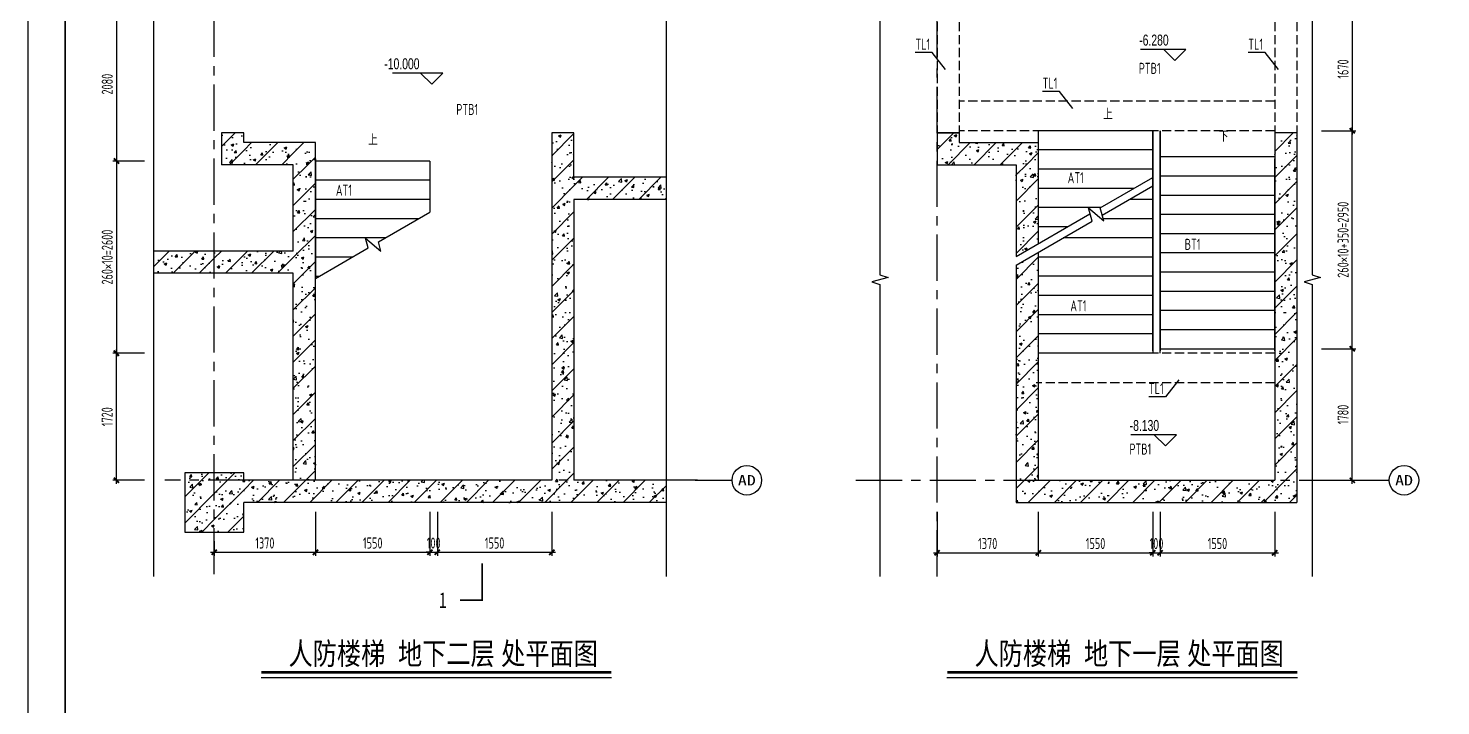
# Model space of a CAD drawing. Extents: x 868813 to 976250, y -66060 to 16191.
# Drawn here: x 868815 to 887937, y -3051 to 6117 of the extents above; entities that cross this region are included whole.
import ezdxf
from ezdxf.enums import TextEntityAlignment as Align

# ---------------------------------------------------------------- set-up
doc = ezdxf.new("R2010")
doc.units = 0
doc.header["$LTSCALE"] = 500
doc.linetypes.add('CENTER', pattern=[2, 1.25, -0.25, 0.25, -0.25])
doc.linetypes.add('DASH', pattern=[0.35, 0.25, -0.1])
doc.layers.get('0').update_dxf_attribs({"linetype": 'CONTINUOUS'})
doc.layers.get('Defpoints').update_dxf_attribs({"color": 167, "linetype": 'CONTINUOUS'})
for name, color, linetype in [('$0$A_STR-砼墙', 51, 'CONTINUOUS'), ('01-标注_符号', 200, 'CONTINUOUS'), ('02-TEXT_标注', 130, 'CONTINUOUS'), ('02-TEXT_轴号', 7, 'CONTINUOUS'), ('104-13#14# B1核心筒$0$DIM_SYMB', 3, 'CONTINUOUS'), ('104-6 B2核心筒$0$A_STR-砼柱', 51, 'CONTINUOUS'), ('A-E_楼梯', 171, 'CONTINUOUS'), ('A_STR-砼墙', 51, 'CONTINUOUS'), ('AXIS', 253, 'CENTER'), ('AXIS_TEXT', 7, 'CONTINUOUS'), ('DIM', 3, 'CONTINUOUS'), ('DIM_SYMB', 3, 'CONTINUOUS'), ('PUB_TEXT', 7, 'CONTINUOUS'), ('s-beam', 4, 'DASH'), ('s-dim', 3, 'CONTINUOUS'), ('S-HATCH', 253, 'CONTINUOUS'), ('s-stair', 7, 'CONTINUOUS'), ('s-thin', 3, 'CONTINUOUS'), ('S_TEXT', 7, 'CONTINUOUS'), ('S_THIN', 7, 'CONTINUOUS'), ('TEXT', 7, 'CONTINUOUS')]:
    doc.layers.add(name, color=color, linetype=linetype)
doc.styles.add('-宋体', font='', dxfattribs={"width": 0.8})
doc.styles.add('_TCH_AXIS', font='STXIHEI.TTF')
doc.styles.add('_TCH_DIM', font='ros.shx', dxfattribs={"width": 0.8, "bigfont": 'jd.shx'})
doc.styles.add('_TCH_LABEL', font='STXIHEI.TTF', dxfattribs={"width": 0.75})
doc.styles.add('COMPLEX', font='COMPLEX')
doc.styles.add('TSSD_Dimension', font='tssdeng.shx', dxfattribs={"width": 0.7, "bigfont": 'TSSDCHN.SHX'})
doc.styles.add('TSSD_Rein', font='Tssdeng.shx', dxfattribs={"width": 0.7, "bigfont": 'hztxt.shx'})
doc.styles.get('-宋体').set_extended_font_data('SimSun')
doc.dimstyles.new('TSSD_50_50', dxfattribs={"dimtxt": 150, "dimasz": 50, "dimexe": 50, "dimexo": 125, "dimgap": 50, "dimtad": 1, "dimdec": 0, "dimzin": 0, "dimdsep": 46, "dimtxsty": 'TSSD_Dimension', "dimblk": 'ARCHTICK', "dimblk1": 'ARCHTICK', "dimblk2": 'ARCHTICK', "dimcen": 0, "dimdle": 50, "dimclrt": 7, "dimadec": 0, "dimazin": 0, "dimtfac": 1, "dimtdec": 0, "dimtix": 1, "dimtmove": 2, "dimatfit": 3, "dimfxl": 1, "dimtolj": 1, "dimtzin": 0, "dimarcsym": 0})
pattern_1 = [(50, (-245933.6, -6580.38), (358.63009, -31.37607), [37.5, -412.5]), (355, (-245933.6, -6580.38), (-69.37567, 376.09607), [30, -330]), (100.4514, (-245903.7, -6583), (289.25469, 344.71977), [31.8701, -350.57106]), (46.1842, (-245933.6, -6480.4), (533.62052, -82.7595), [56.25, -618.75]), (96.6356, (-245889.1, -6487.3), (467.33135, 487.05894), [47.80514, -525.8565]), (351.1842, (-245933.6, -6480.4), (467.33097, 487.0593), [45, -495]), (21, (-245883.6, -6505.38), (298.453526, -201.309445), [37.5, -412.5]), (326, (-245883.6, -6505.38), (121.65767, 362.57502), [30, -330]), (71.4514, (-245858.72, -6522.15), (420.11131, 161.26525), [31.8701, -350.57106]), (37.5, (-245933.59, -6580.38), (6.079928, 166.446927), [0, -326, 0, -335, 0, -331.25]), (7.5, (-245933.6, -6580.38), (131.53477, 197.205856), [0, -191, 0, -318.5, 0, -126.25]), (327.5, (-246045.1, -6580.38), (266.911218, -11.277436), [0, -125, 0, -390, 0, -517.5]), (317.5, (-246095.1, -6580.38), (291.593085, 50.05249), [0, -162.5, 0, -259, 0, -367.5]), (45, (-245933.6, -6580.38), (-176.776695, 176.776695), [])]
pattern_2 = [(50, (-247165.6, -6580.38), (358.63009, -31.37607), [37.5, -412.5]), (355, (-247165.6, -6580.38), (-69.37567, 376.09607), [30, -330]), (100.4514, (-247135.7, -6583), (289.25469, 344.71977), [31.8701, -350.57106]), (46.1842, (-247165.6, -6480.4), (533.62052, -82.7595), [56.25, -618.75]), (96.6356, (-247121.1, -6487.3), (467.33135, 487.05894), [47.80514, -525.8565]), (351.1842, (-247165.6, -6480.4), (467.33097, 487.0593), [45, -495]), (21, (-247115.6, -6505.38), (298.453526, -201.309445), [37.5, -412.5]), (326, (-247115.6, -6505.38), (121.65767, 362.57502), [30, -330]), (71.4514, (-247090.72, -6522.16), (420.11131, 161.26525), [31.8701, -350.57106]), (37.5, (-247165.59, -6580.38), (6.079928, 166.446927), [0, -326, 0, -335, 0, -331.25]), (7.5, (-247165.59, -6580.38), (131.53477, 197.205856), [0, -191, 0, -318.5, 0, -126.25]), (327.5, (-247277.09, -6580.38), (266.911218, -11.277436), [0, -125, 0, -390, 0, -517.5]), (317.5, (-247327.1, -6580.38), (291.593085, 50.05249), [0, -162.5, 0, -259, 0, -367.5]), (45, (-247165.6, -6580.38), (-176.776695, 176.776695), [])]

# ---------------------------------------------------------------- blocks, each defined once
blk = doc.blocks.new('_AXISO')
blk.add_circle((0, 0), 0.5)
at = {"layer": 'AXIS_TEXT', "style": 'COMPLEX', "width": 1.041667}
blk.add_attdef('A', text='', height=0.56, dxfattribs=at).set_placement((-0.25, -0.28), (0.25, -0.28), align=Align.FIT)
blk = doc.blocks.new('_ArchTick')
at = {"color": 0, "const_width": 0.5}
blk.add_lwpolyline([(-0.71, -0.71), (0.71, 0.71)], dxfattribs=at)
blk = doc.blocks.new('*D131')
at = {"layer": 'Defpoints', "color": 0, "transparency": 16777216}
for p in [(870515, 4320), (870009, 1720), (870515, 1720)]:
    blk.add_point(p, dxfattribs=at)
at = {"layer": 's-dim', "color": 0, "lineweight": -2, "transparency": 16777216}
for p, q in [((870390, 4320), (869959, 4320)), ((870009, 4370), (870009, 1670)), ((870390, 1720), (869959, 1720))]:
    blk.add_line(p, q, dxfattribs=at)
at = {"layer": 's-dim', "color": 0, "lineweight": -2, "transparency": 16777216, "xscale": 50, "yscale": 50, "zscale": 50}
for p, rotation in [((870009, 4320), 90), ((870009, 1720), 270)]:
    blk.add_blockref('_ArchTick', p, dxfattribs=dict(at, rotation=rotation))
at = {"layer": 's-dim', "color": 7, "transparency": 16777216, "insert": (869884, 3020), "char_height": 150, "attachment_point": 5, "rotation": 90, "style": 'TSSD_Dimension'}
blk.add_mtext('\\A1;260×10=2600', dxfattribs=at)
blk = doc.blocks.new('*D132')
at = {"layer": 'Defpoints', "color": 0, "transparency": 16777216}
for p in [(870515, 6401), (870009, 4320), (870515, 4320)]:
    blk.add_point(p, dxfattribs=at)
at = {"layer": 's-dim', "color": 0, "lineweight": -2, "transparency": 16777216}
for p, q in [((870390, 6401), (869959, 6401)), ((870009, 6451), (870009, 4270)), ((870390, 4320), (869959, 4320))]:
    blk.add_line(p, q, dxfattribs=at)
at = {"layer": 's-dim', "color": 0, "lineweight": -2, "transparency": 16777216, "xscale": 50, "yscale": 50, "zscale": 50}
for p, rotation in [((870009, 6401), 90), ((870009, 4320), 270)]:
    blk.add_blockref('_ArchTick', p, dxfattribs=dict(at, rotation=rotation))
at = {"layer": 's-dim', "color": 7, "transparency": 16777216, "insert": (869884, 5360), "char_height": 150, "attachment_point": 5, "rotation": 90, "style": 'TSSD_Dimension'}
blk.add_mtext('\\A1;2080', dxfattribs=at)
blk = doc.blocks.new('*D133')
at = {"layer": 'Defpoints', "color": 0, "transparency": 16777216}
for p in [(870008, 1720), (870515, 1720), (870515, 0)]:
    blk.add_point(p, dxfattribs=at)
at = {"layer": 's-dim', "color": 0, "lineweight": -2, "transparency": 16777216}
for p, q in [((870008, -50), (870008, 1770)), ((870390, 1720), (869958, 1720)), ((870390, 0), (869958, 0))]:
    blk.add_line(p, q, dxfattribs=at)
at = {"layer": 's-dim', "color": 0, "lineweight": -2, "transparency": 16777216, "xscale": 50, "yscale": 50, "zscale": 50}
for p, rotation in [((870008, 1720), 90), ((870008, 0), 270)]:
    blk.add_blockref('_ArchTick', p, dxfattribs=dict(at, rotation=rotation))
at = {"layer": 's-dim', "color": 7, "transparency": 16777216, "insert": (869883, 860), "char_height": 150, "attachment_point": 5, "rotation": 90, "style": 'TSSD_Dimension'}
blk.add_mtext('\\A1;1720', dxfattribs=at)
blk = doc.blocks.new('*D134')
at = {"layer": 'Defpoints', "color": 0, "transparency": 16777216}
for p in [(871333, -700), (872703, -700), (872703, -974)]:
    blk.add_point(p, dxfattribs=at)
at = {"layer": 's-dim', "color": 0, "lineweight": -2, "transparency": 16777216}
for p, q in [((871333, -825), (871333, -1024)), ((872703, -825), (872703, -1024)), ((871283, -974), (872753, -974))]:
    blk.add_line(p, q, dxfattribs=at)
at = {"layer": 's-dim', "color": 0, "lineweight": -2, "transparency": 16777216, "xscale": 50, "yscale": 50, "zscale": 50, "rotation": 180}
blk.add_blockref('_ArchTick', (871333, -974), dxfattribs=at)
at = {"layer": 's-dim', "color": 0, "lineweight": -2, "transparency": 16777216, "xscale": 50, "yscale": 50, "zscale": 50}
blk.add_blockref('_ArchTick', (872703, -974), dxfattribs=at)
at = {"layer": 's-dim', "color": 7, "transparency": 16777216, "insert": (872018, -849), "char_height": 150, "attachment_point": 5, "style": 'TSSD_Dimension'}
blk.add_mtext('\\A1;1370', dxfattribs=at)
blk = doc.blocks.new('*D135')
at = {"layer": 'Defpoints', "color": 0, "transparency": 16777216}
for p in [(872703, -300), (874253, -300), (874253, -974)]:
    blk.add_point(p, dxfattribs=at)
at = {"layer": 's-dim', "color": 0, "lineweight": -2, "transparency": 16777216}
for p, q in [((872703, -425), (872703, -1024)), ((874253, -425), (874253, -1024)), ((872653, -974), (874303, -974))]:
    blk.add_line(p, q, dxfattribs=at)
at = {"layer": 's-dim', "color": 0, "lineweight": -2, "transparency": 16777216, "xscale": 50, "yscale": 50, "zscale": 50, "rotation": 180}
blk.add_blockref('_ArchTick', (872703, -974), dxfattribs=at)
at = {"layer": 's-dim', "color": 0, "lineweight": -2, "transparency": 16777216, "xscale": 50, "yscale": 50, "zscale": 50}
blk.add_blockref('_ArchTick', (874253, -974), dxfattribs=at)
at = {"layer": 's-dim', "color": 7, "transparency": 16777216, "insert": (873478, -849), "char_height": 150, "attachment_point": 5, "style": 'TSSD_Dimension'}
blk.add_mtext('\\A1;1550', dxfattribs=at)
blk = doc.blocks.new('*D136')
at = {"layer": 'Defpoints', "color": 0, "transparency": 16777216}
for p in [(874353, -300), (875903, -300), (875903, -974)]:
    blk.add_point(p, dxfattribs=at)
at = {"layer": 's-dim', "color": 0, "lineweight": -2, "transparency": 16777216}
for p, q in [((874353, -425), (874353, -1024)), ((875903, -425), (875903, -1024)), ((874303, -974), (875953, -974))]:
    blk.add_line(p, q, dxfattribs=at)
at = {"layer": 's-dim', "color": 0, "lineweight": -2, "transparency": 16777216, "xscale": 50, "yscale": 50, "zscale": 50, "rotation": 180}
blk.add_blockref('_ArchTick', (874353, -974), dxfattribs=at)
at = {"layer": 's-dim', "color": 0, "lineweight": -2, "transparency": 16777216, "xscale": 50, "yscale": 50, "zscale": 50}
blk.add_blockref('_ArchTick', (875903, -974), dxfattribs=at)
at = {"layer": 's-dim', "color": 7, "transparency": 16777216, "insert": (875128, -849), "char_height": 150, "attachment_point": 5, "style": 'TSSD_Dimension'}
blk.add_mtext('\\A1;1550', dxfattribs=at)
blk = doc.blocks.new('*D137')
at = {"layer": 'Defpoints', "color": 0, "transparency": 16777216}
for p in [(874253, -300), (874353, -300), (874353, -974)]:
    blk.add_point(p, dxfattribs=at)
at = {"layer": 's-dim', "color": 0, "lineweight": -2, "transparency": 16777216}
for p, q in [((874253, -425), (874253, -1024)), ((874353, -425), (874353, -1024)), ((874253, -974), (874203, -974)), ((874253, -974), (874353, -974)), ((874353, -974), (874403, -974))]:
    blk.add_line(p, q, dxfattribs=at)
at = {"layer": 's-dim', "color": 0, "lineweight": -2, "transparency": 16777216, "xscale": 50, "yscale": 50, "zscale": 50}
blk.add_blockref('_ArchTick', (874253, -974), dxfattribs=at)
at = {"layer": 's-dim', "color": 0, "lineweight": -2, "transparency": 16777216, "xscale": 50, "yscale": 50, "zscale": 50, "rotation": 180}
blk.add_blockref('_ArchTick', (874353, -974), dxfattribs=at)
at = {"layer": 's-dim', "color": 7, "transparency": 16777216, "insert": (874303, -849), "char_height": 150, "attachment_point": 5, "style": 'TSSD_Dimension'}
blk.add_mtext('\\A1;100', dxfattribs=at)
blk = doc.blocks.new('*D138')
at = {"layer": 'Defpoints', "color": 0, "transparency": 16777216}
for p in [(886198, 4730), (886740, 4730), (886198, 1780)]:
    blk.add_point(p, dxfattribs=at)
at = {"layer": 's-dim', "color": 0, "lineweight": -2, "transparency": 16777216}
for p, q in [((886323, 4730), (886790, 4730)), ((886740, 1730), (886740, 4780)), ((886323, 1780), (886790, 1780))]:
    blk.add_line(p, q, dxfattribs=at)
at = {"layer": 's-dim', "color": 0, "lineweight": -2, "transparency": 16777216, "xscale": 50, "yscale": 50, "zscale": 50}
for p, rotation in [((886740, 4730), 90), ((886740, 1780), 270)]:
    blk.add_blockref('_ArchTick', p, dxfattribs=dict(at, rotation=rotation))
at = {"layer": 's-dim', "color": 7, "transparency": 16777216, "insert": (886615, 3255), "char_height": 150, "attachment_point": 5, "rotation": 90, "style": 'TSSD_Dimension'}
blk.add_mtext('\\A1;260×10+350=2950', dxfattribs=at)
blk = doc.blocks.new('*D139')
at = {"layer": 'Defpoints', "color": 0, "transparency": 16777216}
for p in [(886198, 1780), (886740, 1780), (886198, 0)]:
    blk.add_point(p, dxfattribs=at)
at = {"layer": 's-dim', "color": 0, "lineweight": -2, "transparency": 16777216}
for p, q in [((886323, 1780), (886790, 1780)), ((886740, -50), (886740, 1830)), ((886323, 0), (886790, 0))]:
    blk.add_line(p, q, dxfattribs=at)
at = {"layer": 's-dim', "color": 0, "lineweight": -2, "transparency": 16777216, "xscale": 50, "yscale": 50, "zscale": 50}
for p, rotation in [((886740, 1780), 90), ((886740, 0), 270)]:
    blk.add_blockref('_ArchTick', p, dxfattribs=dict(at, rotation=rotation))
at = {"layer": 's-dim', "color": 7, "transparency": 16777216, "insert": (886615, 890), "char_height": 150, "attachment_point": 5, "rotation": 90, "style": 'TSSD_Dimension'}
blk.add_mtext('\\A1;1780', dxfattribs=at)
blk = doc.blocks.new('*D140')
at = {"layer": 'Defpoints', "color": 0, "transparency": 16777216}
for p in [(886198, 6400), (886198, 4730), (886740, 4730)]:
    blk.add_point(p, dxfattribs=at)
at = {"layer": 's-dim', "color": 0, "lineweight": -2, "transparency": 16777216}
for p, q in [((886323, 6400), (886790, 6400)), ((886740, 6450), (886740, 4680)), ((886323, 4730), (886790, 4730))]:
    blk.add_line(p, q, dxfattribs=at)
at = {"layer": 's-dim', "color": 0, "lineweight": -2, "transparency": 16777216, "xscale": 50, "yscale": 50, "zscale": 50}
for p, rotation in [((886740, 6400), 90), ((886740, 4730), 270)]:
    blk.add_blockref('_ArchTick', p, dxfattribs=dict(at, rotation=rotation))
at = {"layer": 's-dim', "color": 7, "transparency": 16777216, "insert": (886615, 5565), "char_height": 150, "attachment_point": 5, "rotation": 90, "style": 'TSSD_Dimension'}
blk.add_mtext('\\A1;1670', dxfattribs=at)
blk = doc.blocks.new('*D147')
at = {"layer": 'Defpoints', "color": 0, "transparency": 16777216}
for p in [(881119, -300), (882489, -300), (882489, -981)]:
    blk.add_point(p, dxfattribs=at)
at = {"layer": 's-dim', "color": 0, "lineweight": -2, "transparency": 16777216}
for p, q in [((881119, -425), (881119, -1031)), ((882489, -425), (882489, -1031)), ((881069, -981), (882539, -981))]:
    blk.add_line(p, q, dxfattribs=at)
at = {"layer": 's-dim', "color": 0, "lineweight": -2, "transparency": 16777216, "xscale": 50, "yscale": 50, "zscale": 50, "rotation": 180}
blk.add_blockref('_ArchTick', (881119, -981), dxfattribs=at)
at = {"layer": 's-dim', "color": 0, "lineweight": -2, "transparency": 16777216, "xscale": 50, "yscale": 50, "zscale": 50}
blk.add_blockref('_ArchTick', (882489, -981), dxfattribs=at)
at = {"layer": 's-dim', "color": 7, "transparency": 16777216, "insert": (881804, -856), "char_height": 150, "attachment_point": 5, "style": 'TSSD_Dimension'}
blk.add_mtext('\\A1;1370', dxfattribs=at)
blk = doc.blocks.new('*D148')
at = {"layer": 'Defpoints', "color": 0, "transparency": 16777216}
for p in [(882489, -300), (884039, -300), (884039, -981)]:
    blk.add_point(p, dxfattribs=at)
at = {"layer": 's-dim', "color": 0, "lineweight": -2, "transparency": 16777216}
for p, q in [((882489, -425), (882489, -1031)), ((884039, -425), (884039, -1031)), ((882439, -981), (884089, -981))]:
    blk.add_line(p, q, dxfattribs=at)
at = {"layer": 's-dim', "color": 0, "lineweight": -2, "transparency": 16777216, "xscale": 50, "yscale": 50, "zscale": 50, "rotation": 180}
blk.add_blockref('_ArchTick', (882489, -981), dxfattribs=at)
at = {"layer": 's-dim', "color": 0, "lineweight": -2, "transparency": 16777216, "xscale": 50, "yscale": 50, "zscale": 50}
blk.add_blockref('_ArchTick', (884039, -981), dxfattribs=at)
at = {"layer": 's-dim', "color": 7, "transparency": 16777216, "insert": (883264, -856), "char_height": 150, "attachment_point": 5, "style": 'TSSD_Dimension'}
blk.add_mtext('\\A1;1550', dxfattribs=at)
blk = doc.blocks.new('*D149')
at = {"layer": 'Defpoints', "color": 0, "transparency": 16777216}
for p in [(884039, -300), (884139, -300), (884139, -981)]:
    blk.add_point(p, dxfattribs=at)
at = {"layer": 's-dim', "color": 0, "lineweight": -2, "transparency": 16777216}
for p, q in [((884039, -425), (884039, -1031)), ((884139, -425), (884139, -1031)), ((884039, -981), (883989, -981)), ((884039, -981), (884139, -981)), ((884139, -981), (884189, -981))]:
    blk.add_line(p, q, dxfattribs=at)
at = {"layer": 's-dim', "color": 0, "lineweight": -2, "transparency": 16777216, "xscale": 50, "yscale": 50, "zscale": 50}
blk.add_blockref('_ArchTick', (884039, -981), dxfattribs=at)
at = {"layer": 's-dim', "color": 0, "lineweight": -2, "transparency": 16777216, "xscale": 50, "yscale": 50, "zscale": 50, "rotation": 180}
blk.add_blockref('_ArchTick', (884139, -981), dxfattribs=at)
at = {"layer": 's-dim', "color": 7, "transparency": 16777216, "insert": (884089, -856), "char_height": 150, "attachment_point": 5, "style": 'TSSD_Dimension'}
blk.add_mtext('\\A1;100', dxfattribs=at)
blk = doc.blocks.new('*D150')
at = {"layer": 'Defpoints', "color": 0, "transparency": 16777216}
for p in [(884139, -300), (885689, -300), (885689, -981)]:
    blk.add_point(p, dxfattribs=at)
at = {"layer": 's-dim', "color": 0, "lineweight": -2, "transparency": 16777216}
for p, q in [((884139, -425), (884139, -1031)), ((885689, -425), (885689, -1031)), ((884089, -981), (885739, -981))]:
    blk.add_line(p, q, dxfattribs=at)
at = {"layer": 's-dim', "color": 0, "lineweight": -2, "transparency": 16777216, "xscale": 50, "yscale": 50, "zscale": 50, "rotation": 180}
blk.add_blockref('_ArchTick', (884139, -981), dxfattribs=at)
at = {"layer": 's-dim', "color": 0, "lineweight": -2, "transparency": 16777216, "xscale": 50, "yscale": 50, "zscale": 50}
blk.add_blockref('_ArchTick', (885689, -981), dxfattribs=at)
at = {"layer": 's-dim', "color": 7, "transparency": 16777216, "insert": (884914, -856), "char_height": 150, "attachment_point": 5, "style": 'TSSD_Dimension'}
blk.add_mtext('\\A1;1550', dxfattribs=at)

msp = doc.modelspace()

# ---------------------------------------------------------------- hatches: boundary and pattern name
at = {"layer": 'S-HATCH'}
h = msp.add_hatch(dxfattribs=at)
h.set_pattern_fill('ARMORED', color=256, scale=50, style=0)
h.set_pattern_definition(pattern_1)
h.paths.add_polyline_path([(871733, 4700.2), (871433, 4700.2), (871433, 4270.1), (871733, 4270.1)])
h.paths.add_polyline_path([(871433, 4270.1), (872702.9, 4270.1), (872702.9, 4570.1), (871433, 4570.1)])
h.paths.add_polyline_path([(872702.9, 4570.1), (872402.9, 4570.1), (872402.9, 0.1), (872702.9, 0.1)])
h = msp.add_hatch(dxfattribs=at)
h.set_pattern_fill('ARMORED', color=256, scale=50, style=0)
h.set_pattern_definition(pattern_1)
h.paths.add_polyline_path([(875903, 4700.1), (876203, 4700.1), (876203, 0.1), (875903, 0.1)])
h = msp.add_hatch(dxfattribs=at)
h.set_pattern_fill('ARMORED', color=256, scale=50, style=0)
h.set_pattern_definition(pattern_2)
h.paths.add_polyline_path([(881419, 4570.1), (882489, 4570.1), (882489, 4270.1), (882189, 4270.1), (882189, 4270.1), (881119, 4270.1), (881119, 4700.1), (881419, 4700.1)])
h = msp.add_hatch(dxfattribs=at)
h.set_pattern_fill('ARMORED', color=256, scale=50, style=0)
h.set_pattern_definition(pattern_2)
h.paths.add_polyline_path([(885989, 4470.1), (885989, 4700.1), (885689, 4700.1), (885689, 0.1), (885989, 0.1)])
h = msp.add_hatch(dxfattribs=at)
h.set_pattern_fill('ARMORED', color=256, scale=50, style=0)
h.set_pattern_definition(pattern_1)
h.paths.add_polyline_path([(871733, 4570.1), (871433, 4570.1), (871433, 4270.1), (871733, 4270.1)])
h = msp.add_hatch(dxfattribs=at)
h.set_pattern_fill('ARMORED', color=256, scale=50, style=0)
h.set_pattern_definition(pattern_1)
h.paths.add_polyline_path([(872702.9, 4570.1), (872402.9, 4570.1), (872402.9, 4270.1), (872702.9, 4270.1)])
h = msp.add_hatch(dxfattribs=at)
h.set_pattern_fill('ARMORED', color=256, scale=50, style=0)
h.set_pattern_definition(pattern_2)
h.paths.add_polyline_path([(882489, 4570.1), (881119, 4570.1), (881119, 4270.1), (882489, 4270.1)])
h = msp.add_hatch(dxfattribs=at)
h.set_pattern_fill('ARMORED', color=256, scale=50, style=0)
h.set_pattern_definition(pattern_2)
h.paths.add_polyline_path([(882489, 4270.1), (882189, 4270.1), (882189, 3027.2), (882489, 3200.4)])
h = msp.add_hatch(dxfattribs=at)
h.set_pattern_fill('ARMORED', color=256, scale=50, style=0)
h.set_pattern_definition(pattern_1)
h.paths.add_polyline_path([(877453.4, 4100.1), (876203, 4100.1), (876203, 3800.1), (877453.4, 3800.1)])
h = msp.add_hatch(dxfattribs=at)
h.set_pattern_fill('ARMORED', color=256, scale=50, style=0)
h.set_pattern_definition(pattern_1)
h.paths.add_polyline_path([(871333, 3100.5), (870515.2, 3100.5), (870515.2, 2800.5), (871333, 2800.5)])
h = msp.add_hatch(dxfattribs=at)
h.set_pattern_fill('ARMORED', color=256, scale=50, style=0)
h.set_pattern_definition(pattern_1)
h.paths.add_polyline_path([(872402.9, 3100.5), (871333, 3100.5), (871333, 2800.5), (872402.9, 2800.5)])
h = msp.add_hatch(dxfattribs=at)
h.set_pattern_fill('ARMORED', color=256, scale=50, style=0)
h.set_pattern_definition(pattern_2)
h.paths.add_polyline_path([(882489, 3084.9), (882189, 2911.7), (882189, 0.1), (882489, 0.1)])
h = msp.add_hatch(dxfattribs=at)
h.set_pattern_fill('ARMORED', color=256, scale=50, style=0)
h.set_pattern_definition(pattern_1)
h.paths.add_polyline_path([(871333, 99.5), (870932.9, 99.5), (870932.9, 0.1), (871333, 0.1)])
h = msp.add_hatch(dxfattribs=at)
h.set_pattern_fill('ARMORED', color=256, scale=50, style=0)
h.set_pattern_definition(pattern_1)
h.paths.add_polyline_path([(871333, 0.1), (870932.9, 0.1), (870932.9, -700.5), (871333, -700.5)])
h = msp.add_hatch(dxfattribs=at)
h.set_pattern_fill('ARMORED', color=256, scale=50, style=0)
h.set_pattern_definition(pattern_1)
h.paths.add_polyline_path([(871732.9, 99.5), (871333, 99.5), (871333, 0.1), (871732.9, 0.1)])
h = msp.add_hatch(dxfattribs=at)
h.set_pattern_fill('ARMORED', color=256, scale=50, style=0)
h.set_pattern_definition(pattern_1)
h.paths.add_polyline_path([(871732.9, -300.4), (871732.9, 0.1), (871333, 0.1), (871333, -700.5), (871732.9, -700.5), (871732.9, -300.4)])
h = msp.add_hatch(dxfattribs=at)
h.set_pattern_fill('ARMORED', color=256, scale=50, style=0)
h.set_pattern_definition(pattern_2)
h.paths.add_polyline_path([(885989, 0.1), (882189, 0.1), (882189, -299.9), (885989, -299.9)])
h = msp.add_hatch(dxfattribs=at)
h.set_pattern_fill('ARMORED', color=256, scale=50, style=0)
h.set_pattern_definition(pattern_1)
h.paths.add_polyline_path([(871732.9, -0.4), (877453.4, -0.4), (877453.4, -300.5), (871732.9, -300.5)])

# ---------------------------------------------------------------- linework, layer by layer
at = {"layer": '$0$A_STR-砼墙'}
for p, q in [((871733, 4700.2), (871433, 4700.2)), ((871433, 4700.2), (871433, 4270.1)), ((871733, 4570.1), (871733, 4700.2)), ((872702.9, 4570.1), (871733, 4570.1)), ((872702.9, 2950.5), (872702.9, 4570.1)), ((872402.9, 4270.1), (871433, 4270.1)), ((872402.9, 3100.5), (872402.9, 4270.1)), ((872702.9, -0.4), (872702.9, 2950.5)), ((872402.9, -0.4), (872402.9, 2800.5))]:
    msp.add_line(p, q, dxfattribs=at)
msp.add_lwpolyline([(868814.6, 16191.2), (898514.6, 16191.2), (898514.6, -36358.8), (868814.6, -36358.8)], close=True)
at = {"const_width": 25}
msp.add_lwpolyline([(869314.6, 14941.2), (898014.6, 14941.2), (898014.6, -35858.8), (869314.6, -35858.8)], close=True, dxfattribs=at)
at = {"layer": '01-标注_符号', "const_width": 25}
msp.add_lwpolyline([(874959.4, -1121.6), (874959.4, -1621.6), (874659.4, -1621.6)], dxfattribs=at)
at = {"layer": '104-13#14# B1核心筒$0$DIM_SYMB'}
for points in [[(883309.6, 4954.6, 0, 0, 0), (883309.6, 3934.6, 40, 0, 0), (883309.6, 3784.6, 0, 0, 0)], [(884989, 4528.8, 0, 0, 0), (884989, 875.1, 0, 0, 0), (883289, 875.1, 0, 0, 0), (883289, 3012.5, 40, 0, 0), (883289, 3162.5, 0, 0, 0)]]:
    msp.add_lwpolyline(points, format="xyseb", dxfattribs=at)
at = {"layer": '104-13#14# B1核心筒$0$DIM_SYMB', "elevation": 0}
msp.add_lwpolyline([(873477.9, 4479.6, 0, 0, 0), (873477.9, 3459.6, 40, 0, 0), (873477.9, 3309.6, 0, 0, 0)], format="xyseb", dxfattribs=at)
at = {"layer": '104-6 B2核心筒$0$A_STR-砼柱'}
for p, q in [((870932.9, 99.5), (870932.9, -700.5)), ((871732.9, 99.5), (870932.9, 99.5)), ((871732.9, -0.4), (871732.9, 99.5)), ((871732.9, -700.5), (871732.9, -300.4)), ((870932.9, -700.5), (871732.9, -700.5))]:
    msp.add_line(p, q, dxfattribs=at)
at = {"layer": 'A-E_楼梯'}
for p, q in [((885689, 1750.1), (885689, 4350.1)), ((872750.5, 2759.6), (872702.9, 2759.6))]:
    msp.add_line(p, q, dxfattribs=at)
at = {"layer": 'A_STR-砼墙'}
for p, q in [((876203, 4700.1), (875903, 4700.1)), ((875903, 4700.1), (875903, 3950.1)), ((876203, 4100.1), (876203, 4700.1)), ((881119, 4700.1), (881119, 4270.1)), ((881419, 4700.1), (881119, 4700.1)), ((881119, 4700.1), (881419, 4700.1)), ((881419, 4700.1), (881419, 4570.1)), ((885689, 4700.1), (885689, 0.1)), ((885989, 4700.1), (885689, 4700.1)), ((885989, 4700.1), (885989, 4470.1)), ((881419, 4570.1), (882489, 4570.1)), ((882489, 4570.1), (882489, 3200.4)), ((885989, 4470.1), (885989, -299.9)), ((881119, 4270.1), (882189, 4270.1)), ((882189, 4270.1), (882189, 3027.2)), ((877453.4, 4100.1), (876203, 4100.1)), ((875903, 3950.1), (875903, -0.4)), ((877453.4, 3800.1), (876203, 3800.1)), ((876203, 3800.1), (876203, -0.4)), ((872402.9, 3100.5), (870515.2, 3100.5)), ((882489, 3084.9), (882489, 0.1)), ((882189, 2911.7), (882189, -299.9)), ((872402.9, 2800.5), (870515.2, 2800.5)), ((882489, 0.1), (885689, 0.1)), ((872402.9, -0.4), (871732.9, -0.4)), ((875903, -0.4), (872702.9, -0.4)), ((877453.4, -0.5), (876203, -0.4)), ((872702.9, -300.4), (871732.9, -300.4)), ((876053, -300.4), (872702.9, -300.4)), ((877453.4, -300.5), (876053, -300.4)), ((882189, -299.9), (885989, -299.9))]:
    msp.add_line(p, q, dxfattribs=at)
at = {"layer": 'AXIS', "color": 1}
for p, q in [((871333, -1271.6), (871333, 10728.6)), ((881119, -1301.2), (881119, 10728.6)), ((877874.2, 0.1), (870662.6, 0.1)), ((880018.9, 0.1), (886740.4, 0.1))]:
    msp.add_line(p, q, dxfattribs=at)
at = {"layer": 'DIM'}
for p, q in [((884488.4, 5829.7), (883870.4, 5829.7)), ((884338.4, 5679.7), (884188.4, 5829.7)), ((884338.4, 5679.7), (884488.4, 5829.7)), ((874426.2, 5509), (873747.9, 5509)), ((874276.2, 5359), (874126.2, 5509)), ((874276.2, 5359), (874426.2, 5509)), ((884359.3, 614.9), (883741.3, 614.9)), ((884209.3, 464.9), (884059.3, 614.9)), ((884209.3, 464.9), (884359.3, 614.9))]:
    msp.add_line(p, q, dxfattribs=at)
at = {"layer": 'DIM_SYMB', "const_width": 35}
for points in [[(871969.5, -2597.4), (876710.1, -2597.4)], [(881256.4, -2597.4), (885997, -2597.4)]]:
    msp.add_lwpolyline(points, dxfattribs=at)
at = {"layer": 'DIM_SYMB'}
for points in [[(871965.9, -2667.4), (876710.1, -2667.4)], [(881252.9, -2667.4), (885997, -2667.4)]]:
    msp.add_lwpolyline(points, dxfattribs=at)
at = {"layer": 's-beam'}
for p, q in [((881119, 6200.1), (881119, 4713.7)), ((881419, 6200.1), (881419, 4700.1)), ((885689, 6200.1), (885689, 4700.1)), ((885989, 6200.1), (885989, 4700.1)), ((885689, 5130.1), (881419, 5130.1)), ((885689, 4730.1), (881419, 4730.1)), ((885689, 1720.1), (882489, 1720.1)), ((885689, 1320.1), (882489, 1320.1))]:
    msp.add_line(p, q, dxfattribs=at)
at = {"layer": 's-dim'}
for p, q in [((877842.7, 0.1), (878342.7, 0.1)), ((886740.4, 0.1), (887240.4, 0.1))]:
    msp.add_line(p, q, dxfattribs=at)
at = {"layer": 's-stair'}
for p, q in [((882489, 4730.1), (882489, 3200.4)), ((884039, 4730.1), (882489, 4730.1)), ((884039, 4730.1), (884039, 3815.9)), ((884039, 1750.1), (884039, 4730.1)), ((884039, 4730.1), (884039, 1720.1)), ((884139, 4730.1), (884139, 1750.1)), ((884139, 1720.1), (884139, 4730.1)), ((884039, 4470.1), (882489, 4470.1)), ((872702.9, 4349.6), (872702.9, 2732.1)), ((874252.9, 4319.6), (872702.9, 4319.6)), ((874252.9, 4319.6), (874252.9, 3627)), ((884039, 4210.1), (882489, 4210.1)), ((884139, 4380.1), (885689, 4380.1)), ((884139, 1750.1), (884139, 4350.1)), ((874252.9, 4059.6), (872702.9, 4059.6)), ((884139, 4120.1), (885689, 4120.1)), ((883787.5, 3950.1), (882489, 3950.1)), ((884139, 3860.1), (885689, 3860.1)), ((874252.9, 3799.6), (872702.9, 3799.6)), ((883337.2, 3690.1), (882489, 3690.1)), ((884039, 3800.1), (883727.7, 3800.1)), ((874101.5, 3539.6), (872702.9, 3539.6)), ((873555.7, 3224.5), (874252.9, 3627)), ((884039, 3540.1), (883367.2, 3540.1)), ((884139, 3600.1), (885689, 3600.1)), ((873651.1, 3279.6), (872702.9, 3279.6)), ((873417.4, 3144.6), (873382.5, 3275)), ((873382.5, 3275), (873588.5, 3102.1)), ((882886.8, 3430.1), (882489, 3430.1)), ((884039, 3280.1), (882827, 3280.1)), ((884139, 3340.1), (885689, 3340.1)), ((872702.9, 2732.1), (873417.4, 3144.6)), ((873588.5, 3102.1), (873555.7, 3224.5)), ((882489, 3084.9), (882489, 2584.2)), ((884139, 3080.1), (885689, 3080.1)), ((873200.8, 3019.6), (872702.9, 3019.6)), ((884039, 3020.1), (882489, 3020.1)), ((884039, 2760.1), (882489, 2760.1)), ((884139, 2820.1), (885689, 2820.1)), ((884039, 2500.1), (882489, 2500.1)), ((884139, 2560.1), (885689, 2560.1)), ((884139, 2300.1), (885689, 2300.1)), ((884039, 2240.1), (882489, 2240.1)), ((884039, 1980.1), (882489, 1980.1)), ((884139, 2040.1), (885689, 2040.1)), ((884139, 1780.1), (885689, 1780.1)), ((884039, 1720.1), (882489, 1720.1))]:
    msp.add_line(p, q, dxfattribs=at)
for points in [[(882189, 2911.7), (883216.8, 3505.1), (883168.5, 3685.5), (883374.5, 3512.6), (883328.4, 3685), (884039, 4095.3)], [(884039, 3979.8), (883355.2, 3585)], [(882189, 3027.2), (883187.8, 3603.8)]]:
    msp.add_lwpolyline(points, dxfattribs=at)
at = {"layer": 's-thin'}
for points in [[(870515.2, -1300.9), (870515.2, 6418.2), (870410.2, 6456.4), (870620.2, 6493.5), (870515.2, 6530.7), (870515.2, 10865.5)], [(877453.4, -1300.9), (877453.4, 6418.2), (877348.4, 6456.4), (877558.4, 6493.4), (877453.4, 6530.7), (877453.4, 10765.9)], [(880345.1, 10839.6), (880345.1, 2781.1), (880455.1, 2746.1), (880235.1, 2686.1), (880345.1, 2651.1), (880345.1, -1300.9)], [(886197.9, 10839.6), (886197.9, 2781.1), (886307.9, 2746.1), (886087.9, 2686.1), (886197.9, 2651.1), (886197.9, -1300.9)]]:
    msp.add_lwpolyline(points, dxfattribs=at)
at = {"layer": 'S_THIN'}
for p, q in [((881051.7, 5789.6), (880823.9, 5789.6)), ((881232.5, 5559), (881051.7, 5789.6)), ((885558.2, 5789.6), (885330.4, 5789.6)), ((885739, 5559), (885558.2, 5789.6)), ((882774.3, 5261.6), (882546.5, 5261.6)), ((882955.1, 5031), (882774.3, 5261.6)), ((884393.3, 1361.4), (884212.5, 1130.7)), ((884212.5, 1130.7), (883984.6, 1130.7))]:
    msp.add_line(p, q, dxfattribs=at)

# ---------------------------------------------------------------- block references
at = {"layer": 's-dim'}
ref = msp.add_blockref('_AXISO', (878542.7, 0.1), dxfattribs=dict(at, xscale=400, yscale=400, zscale=400))
ref.add_attrib('A', 'AD', dxfattribs={"layer": '02-TEXT_轴号', "height": 141.08, "style": '_TCH_AXIS', "width": 0.862919}).set_placement((878421.7, -70.5), (878663.6, -70.5), align=Align.FIT)
ref = msp.add_blockref('_AXISO', (887440.4, 0.1), dxfattribs=dict(at, xscale=400, yscale=400, zscale=400))
ref.add_attrib('A', 'AD', dxfattribs={"layer": '02-TEXT_轴号', "height": 141.08, "style": '_TCH_AXIS', "width": 0.862919}).set_placement((887319.5, -70.5), (887561.4, -70.5), align=Align.FIT)

# ---------------------------------------------------------------- texts
at = {"layer": '02-TEXT_标注', "style": '_TCH_LABEL', "width": 0.705882}
msp.add_text('1', height=212.5, dxfattribs=at).set_placement((874377.2, -1727.9))
at = {"layer": 'PUB_TEXT'}
for s, height, style, width, p in [('-6.280', 148.75, '_TCH_DIM', 0.705882, (883855.4, 5882.2)), ('-10.000', 148.75, '_TCH_DIM', 0.705882, (873635.2, 5561.5)), ('上', 148.8, '_TCH_DIM', 0.705882, (883368.3, 4881.5)), ('上', 148.8, '_TCH_DIM', 0.705882, (873416.6, 4532.1)), ('下', 148.8, '_TCH_DIM', 0.705882, (884933.1, 4581.3)), ('-8.130', 148.75, '_TCH_DIM', 0.705882, (883726.3, 667.4)), ('人防楼梯', 300, '-宋体', 0.8, (872338.4, -2494.3)), ('地下二层', 300, '-宋体', 0.8, (873820.4, -2494.3)), ('处平面图', 300, '-宋体', 0.8, (875216.7, -2494.3)), ('人防楼梯', 300, '-宋体', 0.8, (881625.4, -2494.3)), ('地下一层', 300, '-宋体', 0.8, (883107.3, -2494.3)), ('处平面图', 300, '-宋体', 0.8, (884503.6, -2494.3))]:
    msp.add_text(s, height=height, dxfattribs=dict(at, style=style, width=width)).set_placement(p)
at = {"layer": 'S_TEXT', "ltscale": 99, "style": 'TSSD_Dimension', "width": 0.7}
for p in [(880824.4, 5825.7), (885331, 5825.7), (882547, 5297.7), (883985.2, 1166.8)]:
    msp.add_text('TL1', height=150, dxfattribs=at).set_placement(p)
at = {"layer": 'TEXT', "style": 'TSSD_Rein', "width": 0.7}
for s, p in [('PTB1 ', (883848.8, 5499)), ('PTB1 ', (874609.5, 4943.2)), ('AT1 ', (882886.3, 4019.3)), ('AT1 ', (872979.3, 3850)), ('BT1 ', (884470.8, 3118)), ('AT1 ', (882922.7, 2286.8)), ('PTB1 ', (883722.3, 347.4))]:
    msp.add_text(s, height=150, dxfattribs=at).set_placement(p)

# ---------------------------------------------------------------- dimensions: what is measured, and where the dimension line sits
at = {"layer": 's-dim'}
for base, p1, p2, picture, middle in [((870008.6, 4320.5), (870515.2, 6400.5), (870515.2, 4320.5), '*D132', (869883.6, 5360.5)), ((886740.4, 4730.1), (886197.9, 6400.1), (886197.9, 4730.1), '*D140', (886615.4, 5565.1)), ((870007.8, 1720.5), (870515.2, 0.5), (870515.2, 1720.5), '*D133', (869882.8, 860.5)), ((886740.4, 1780.1), (886197.9, 0.1), (886197.9, 1780.1), '*D139', (886615.4, 890.1))]:
    dim = msp.add_linear_dim(base=base, p1=p1, p2=p2, angle=90, dimstyle='TSSD_50_50', dxfattribs=at)
    dim.commit()
    dim.dimension.update_dxf_attribs({"geometry": picture, "text_midpoint": middle})
for base, p1, p2, text, picture, middle in [((886740.4, 4730.1), (886197.9, 1780.1), (886197.9, 4730.1), '260×10+350=<>', '*D138', (886615.4, 3255.1)), ((870008.6, 1720.5), (870515.2, 4320.5), (870515.2, 1720.5), '260×10=2600', '*D131', (869883.6, 3020.5))]:
    dim = msp.add_linear_dim(base=base, p1=p1, p2=p2, angle=90, text=text, dimstyle='TSSD_50_50', dxfattribs=at)
    dim.commit()
    dim.dimension.update_dxf_attribs({"geometry": picture, "text_midpoint": middle})
for base, p1, p2, picture, middle in [((874252.9, -974), (872702.9, -300.4), (874252.9, -300.4), '*D135', (873477.9, -849)), ((874353, -974), (874252.9, -300.4), (874353, -300.4), '*D137', (874303, -849)), ((875903, -974), (874353, -300.4), (875903, -300.4), '*D136', (875128, -849)), ((882489, -981.3), (881119, -299.9), (882489, -299.9), '*D147', (881804, -856.3)), ((884039, -981.3), (882489, -299.9), (884039, -299.9), '*D148', (883264, -856.3)), ((884139, -981.3), (884039, -299.9), (884139, -299.9), '*D149', (884089, -856.3)), ((885689, -981.3), (884139, -299.9), (885689, -299.9), '*D150', (884914, -856.3)), ((872702.9, -974), (871332.9, -700.5), (872702.9, -700.5), '*D134', (872017.9, -849))]:
    dim = msp.add_linear_dim(base=base, p1=p1, p2=p2, dimstyle='TSSD_50_50', dxfattribs=at)
    dim.commit()
    dim.dimension.update_dxf_attribs({"geometry": picture, "text_midpoint": middle})

doc.saveas('drawing.dxf')
